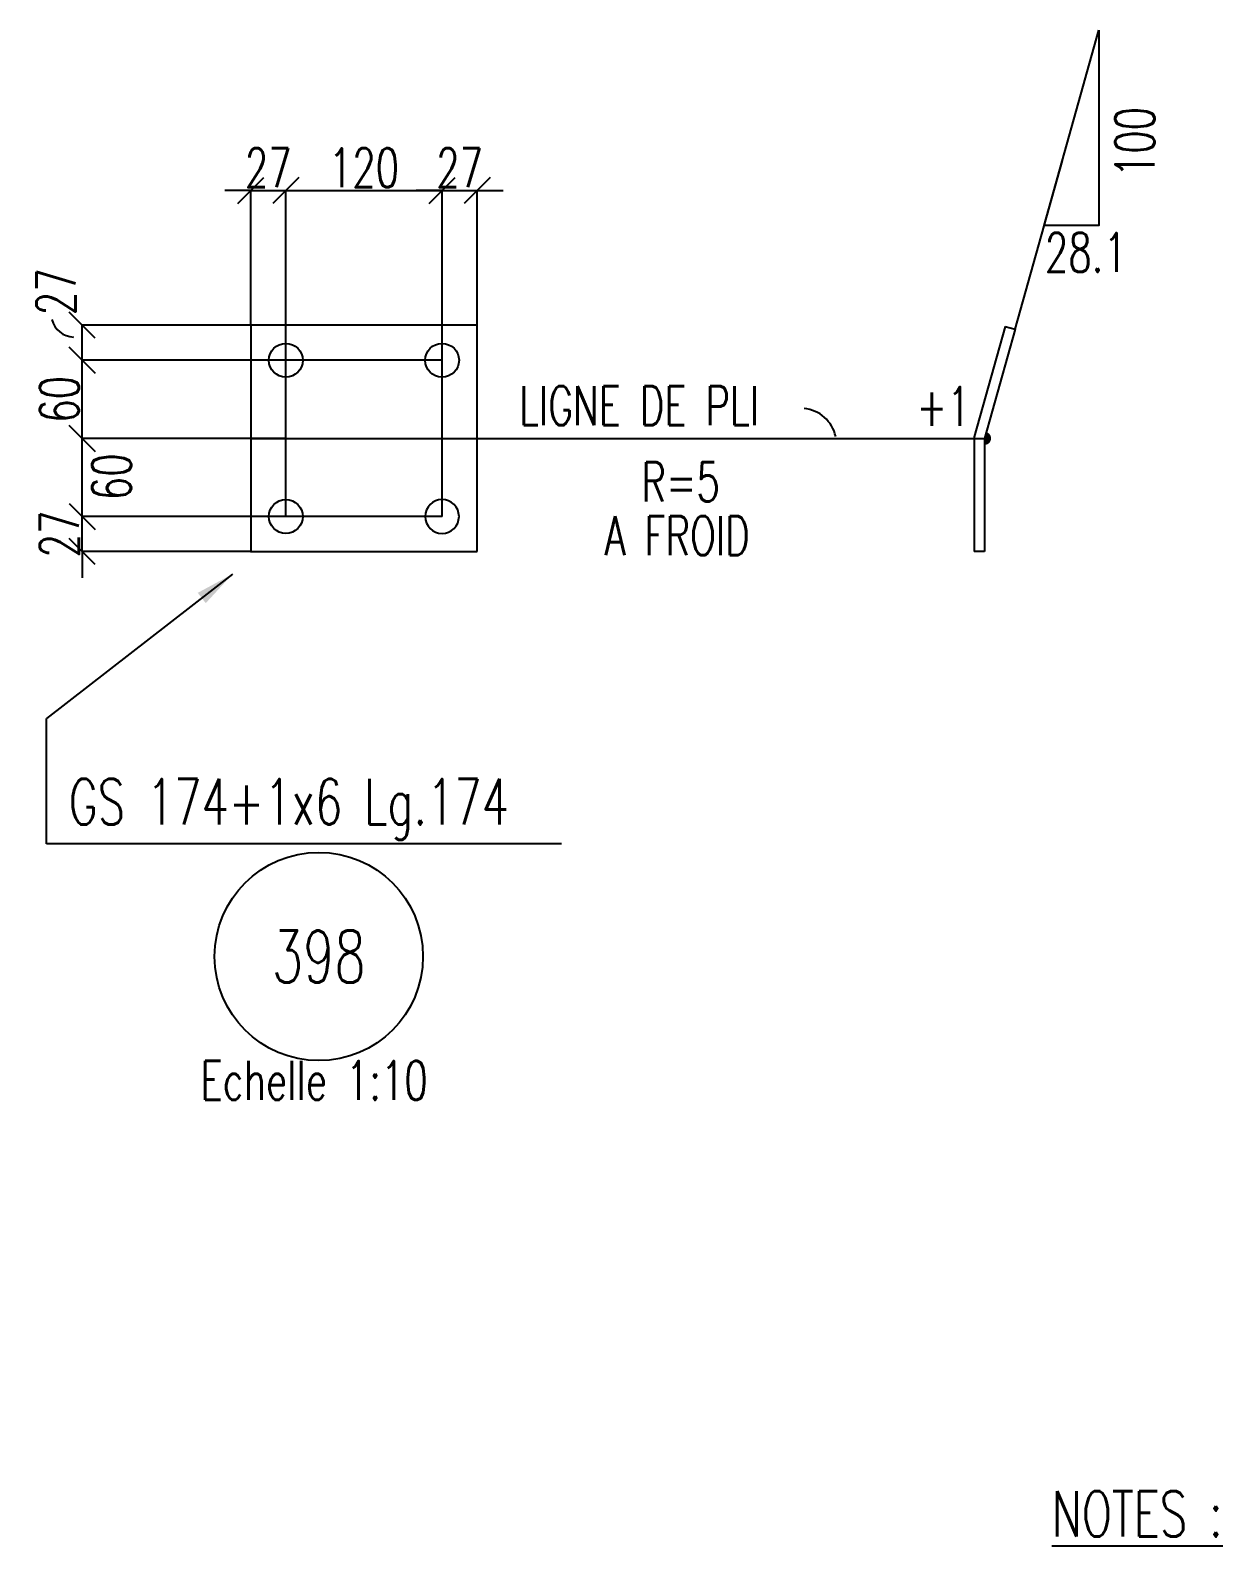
# Model space of a CAD drawing. Extents: x 512494 to 528714, y -47677 to -36197.
# Drawn here: x 523803 to 525635, y -44812 to -42484 of the extents above; entities that cross this region are included whole.
import ezdxf
from ezdxf.enums import TextEntityAlignment as Align

# ---------------------------------------------------------------- set-up
doc = ezdxf.new("R2010")
doc.units = 0
doc.header["$LTSCALE"] = 200
doc.header["$MEASUREMENT"] = 0
doc.layers.get('0').update_dxf_attribs({"linetype": 'CONTINUOUS'})
for name, color, linetype in [('BOLLINI_1', 7, 'CONTINUOUS'), ('FORI', 2, 'CONTINUOUS'), ('LINEA_ANG', 2, 'CONTINUOUS'), ('LINEE_PIASTRE', 2, 'CONTINUOUS'), ('LS', 7, 'CONTINUOUS'), ('NOTATION', 2, 'CONTINUOUS'), ('PIASTRE', 5, 'CONTINUOUS'), ('PIEGA', 4, 'CONTINUOUS'), ('PIEGA_F_1564_50', 7, 'CONTINUOUS')]:
    doc.layers.add(name, color=color, linetype=linetype)
doc.styles.add('PIEGATI', font='ROMANS8.shx', dxfattribs={"width": 0.7})
doc.styles.add('QUOTE', font='ROMANS8.SHX', dxfattribs={"width": 0.7})
doc.styles.add('RQL', font='ROMANS8.SHX', dxfattribs={"width": 0.7})
doc.styles.add('RS', font='ROMANS8.shx', dxfattribs={"width": 0.7})
doc.styles.get("Standard").update_dxf_attribs({"font": 'ROMANS8.SHX', "width": 0.7})
doc.dimstyles.new('TRATTO', dxfattribs={"dimscale": 0, "dimtxt": 60, "dimasz": 40, "dimexe": 0, "dimexo": 0, "dimgap": 5, "dimtad": 1, "dimrnd": 0.5, "dimdsep": 46, "dimtxsty": 'RS', "dimblk1": 'OBLIQUE', "dimblk2": 'OBLIQUE', "dimsah": 1, "dimcen": 0.09, "dimclrd": 2, "dimclre": 2, "dimclrt": 7, "dimadec": 0, "dimazin": 0, "dimtfac": 1, "dimtix": 1, "dimtmove": 2, "dimatfit": 3, "dimfxl": 1, "dimtolj": 1, "dimtzin": 0, "dimarcsym": 0})

# ---------------------------------------------------------------- blocks, each defined once
blk = doc.blocks.new('16')
blk.add_circle((0, 0), 1)
blk = doc.blocks.new('MRKR_98')
blk.add_point((0, 0))
at = {"color": 7, "style": 'QUOTE', "width": 0.5, "flags": 1}
for tag, p in [('TI', (3.7, 6.8)), ('NFORI', (3.7, 5.3)), ('AUX2', (3.7, 4.9)), ('FAM', (3.7, 4.5)), ('AUX1', (3.7, 4.2)), ('COMMESSA', (3.7, 3.8)), ('SPESSORE', (3.7, 2.5)), ('SV', (3.7, 1.8)), ('QUA', (3.7, 1.1)), ('DI_S', (3.7, 6.4)), ('D_S', (3.7, 6)), ('E_S', (3.7, 5.7)), ('MD', (3.7, 3.5)), ('MP', (3.7, 3.2)), ('LARGHEZZA', (3.7, 2.8)), ('NP', (3.7, 2.1)), ('PESO', (3.7, 1.4)), ('LUN', (3.7, 0.8)), ('PROF', (3.7, 0.4)), ('POS', (3.7, 0.1))]:
    blk.add_attdef(tag, p, '', height=0.2, dxfattribs=at)
at = {"color": 7, "flags": 1}
for tag, p in [('LAV1', (5.3, 6.9)), ('LAV2', (5.3, 6.5)), ('LAV3', (5.3, 6.2)), ('LAV4', (5.3, 5.9)), ('LAV5', (5.3, 5.5)), ('LAV6', (5.3, 5.2)), ('LAV7', (5.3, 4.9)), ('LAV8', (5.3, 4.5)), ('LAV9', (5.3, 4.2)), ('LAV10', (5.3, 3.9))]:
    blk.add_attdef(tag, p, '', height=0.2, dxfattribs=at)
blk = doc.blocks.new('_OBLIQUE')
at = {"color": 0, "linetype": 'ByBlock'}
blk.add_line((-0.5, -0.5), (0.5, 0.5), dxfattribs=at)
blk = doc.blocks.new('*D69')
at = {"layer": 'LS', "color": 2, "lineweight": -2, "transparency": 16777216}
for p, q in [((524141.5, -42730), (524101.5, -42730)), ((524141.5, -42936.7), (524141.5, -42730)), ((524141.5, -42730), (524195.5, -42730)), ((524195.5, -43230.7), (524195.5, -42730)), ((524195.5, -42730), (524235.5, -42730))]:
    blk.add_line(p, q, dxfattribs=at)
at = {"layer": 'LS', "color": 2, "lineweight": -2, "transparency": 16777216, "xscale": 40, "yscale": 40, "zscale": 40}
blk.add_blockref('_OBLIQUE', (524141.5, -42730), dxfattribs=at)
at = {"layer": 'LS', "color": 2, "lineweight": -2, "transparency": 16777216, "xscale": 40, "yscale": 40, "zscale": 40, "rotation": 180}
blk.add_blockref('_OBLIQUE', (524195.5, -42730), dxfattribs=at)
at = {"layer": 'LS', "color": 7, "transparency": 16777216, "insert": (524168.5, -42695), "char_height": 60, "attachment_point": 5, "style": 'RS'}
blk.add_mtext('\\A1;27', dxfattribs=at)
blk = doc.blocks.new('*D70')
at = {"layer": 'LS', "color": 2, "lineweight": -2, "transparency": 16777216}
for p, q in [((524195.5, -42990.7), (524195.5, -42730)), ((524195.5, -42730), (524435.5, -42730)), ((524435.5, -43230.7), (524435.5, -42730))]:
    blk.add_line(p, q, dxfattribs=at)
at = {"layer": 'LS', "color": 2, "lineweight": -2, "transparency": 16777216, "xscale": 40, "yscale": 40, "zscale": 40, "rotation": 180}
blk.add_blockref('_OBLIQUE', (524195.5, -42730), dxfattribs=at)
at = {"layer": 'LS', "color": 2, "lineweight": -2, "transparency": 16777216, "xscale": 40, "yscale": 40, "zscale": 40}
blk.add_blockref('_OBLIQUE', (524435.5, -42730), dxfattribs=at)
at = {"layer": 'LS', "color": 7, "transparency": 16777216, "insert": (524315.5, -42695), "char_height": 60, "attachment_point": 5, "style": 'RS'}
blk.add_mtext('\\A1;120', dxfattribs=at)
blk = doc.blocks.new('*D71')
at = {"layer": 'LS', "color": 2, "lineweight": -2, "transparency": 16777216}
for p, q in [((524435.5, -42730), (524395.5, -42730)), ((524435.5, -42990.7), (524435.5, -42730)), ((524435.5, -42730), (524489.5, -42730)), ((524489.5, -42936.7), (524489.5, -42730)), ((524489.5, -42730), (524529.5, -42730))]:
    blk.add_line(p, q, dxfattribs=at)
at = {"layer": 'LS', "color": 2, "lineweight": -2, "transparency": 16777216, "xscale": 40, "yscale": 40, "zscale": 40}
blk.add_blockref('_OBLIQUE', (524435.5, -42730), dxfattribs=at)
at = {"layer": 'LS', "color": 2, "lineweight": -2, "transparency": 16777216, "xscale": 40, "yscale": 40, "zscale": 40, "rotation": 180}
blk.add_blockref('_OBLIQUE', (524489.5, -42730), dxfattribs=at)
at = {"layer": 'LS', "color": 7, "transparency": 16777216, "insert": (524462.5, -42695), "char_height": 60, "attachment_point": 5, "style": 'RS'}
blk.add_mtext('\\A1;27', dxfattribs=at)
blk = doc.blocks.new('*D72')
at = {"layer": 'LS', "color": 2, "lineweight": -2, "transparency": 16777216}
for p, q in [((523882.6, -43230.7), (523882.6, -43190.7)), ((524435.5, -43230.7), (523882.6, -43230.7)), ((523882.6, -43284.7), (523882.6, -43230.7)), ((524141.5, -43284.7), (523882.6, -43284.7)), ((523882.6, -43284.7), (523882.6, -43324.7))]:
    blk.add_line(p, q, dxfattribs=at)
at = {"layer": 'LS', "color": 2, "lineweight": -2, "transparency": 16777216, "xscale": 40, "yscale": 40, "zscale": 40}
for p, rotation in [((523882.6, -43230.7), 270), ((523882.6, -43284.7), 90)]:
    blk.add_blockref('_OBLIQUE', p, dxfattribs=dict(at, rotation=rotation))
at = {"layer": 'LS', "color": 7, "transparency": 16777216, "insert": (523847.6, -43257.7), "char_height": 60, "attachment_point": 5, "rotation": 90, "style": 'RS'}
blk.add_mtext('\\A1;27', dxfattribs=at)
blk = doc.blocks.new('*D73')
at = {"layer": 'LS', "color": 2, "lineweight": -2, "transparency": 16777216}
for p, q in [((524195.5, -43110.7), (523882.6, -43110.7)), ((523882.6, -43230.7), (523882.6, -43110.7)), ((524195.5, -43230.7), (523882.6, -43230.7))]:
    blk.add_line(p, q, dxfattribs=at)
at = {"layer": 'LS', "color": 2, "lineweight": -2, "transparency": 16777216, "xscale": 40, "yscale": 40, "zscale": 40}
for p, rotation in [((523882.6, -43110.7), 90), ((523882.6, -43230.7), 270)]:
    blk.add_blockref('_OBLIQUE', p, dxfattribs=dict(at, rotation=rotation))
at = {"layer": 'LS', "color": 7, "transparency": 16777216, "insert": (523927.8, -43169.8), "char_height": 60, "attachment_point": 5, "rotation": 90, "style": 'RS'}
blk.add_mtext('\\A1;60', dxfattribs=at)
blk = doc.blocks.new('*D74')
at = {"layer": 'LS', "color": 2, "lineweight": -2, "transparency": 16777216}
for p, q in [((524435.5, -42990.7), (523882.6, -42990.7)), ((523882.6, -43110.7), (523882.6, -42990.7)), ((524195.5, -43110.7), (523882.6, -43110.7))]:
    blk.add_line(p, q, dxfattribs=at)
at = {"layer": 'LS', "color": 2, "lineweight": -2, "transparency": 16777216, "xscale": 40, "yscale": 40, "zscale": 40}
for p, rotation in [((523882.6, -42990.7), 90), ((523882.6, -43110.7), 270)]:
    blk.add_blockref('_OBLIQUE', p, dxfattribs=dict(at, rotation=rotation))
at = {"layer": 'LS', "color": 7, "transparency": 16777216, "insert": (523847.6, -43050.7), "char_height": 60, "attachment_point": 5, "rotation": 90, "style": 'RS'}
blk.add_mtext('\\A1;60', dxfattribs=at)
blk = doc.blocks.new('*D75')
at = {"layer": 'LS', "color": 2, "lineweight": -2, "transparency": 16777216}
for p, q in [((524141.5, -42936.7), (523882.6, -42936.7)), ((523882.6, -42990.7), (523882.6, -42936.7)), ((524195.5, -42990.7), (523882.6, -42990.7))]:
    blk.add_line(p, q, dxfattribs=at)
at = {"layer": 'LS', "color": 2, "lineweight": -2, "transparency": 16777216, "xscale": 40, "yscale": 40, "zscale": 40}
for p, rotation in [((523882.6, -42936.7), 90), ((523882.6, -42990.7), 270)]:
    blk.add_blockref('_OBLIQUE', p, dxfattribs=dict(at, rotation=rotation))
at = {"layer": 'LS', "color": 7, "transparency": 16777216, "insert": (523842.3, -42885.5), "char_height": 60, "attachment_point": 5, "rotation": 90, "style": 'RS'}
blk.add_mtext('\\A1;27', dxfattribs=at)
blk = doc.blocks.new('LPIEGA')
at = {"color": 0, "linetype": 'ByBlock'}
blk.add_line((0, 0), (1, 0), dxfattribs=at)
at = {"color": 0}
for tag, p in [('VUOTO3', (1, 13)), ('VUOTO2', (1, 11)), ('VUOTO1', (1, 9))]:
    blk.add_attdef(tag, p, '', height=1, dxfattribs=at)
at = {"color": 0, "flags": 1}
for tag, p in [('ANG_PIE', (1, 7)), ('INC_PIE', (1, 5)), ('CF', (1, 3)), ('RAGGIO', (1, 1))]:
    blk.add_attdef(tag, p, '', height=1, dxfattribs=at)
blk = doc.blocks.new('xxx')
blk.add_circle((0, 0), 8)
at = {"color": 3, "style": 'RQL', "width": 0.7}
blk.add_attdef('POS', text='', height=4, dxfattribs=at).set_placement((0, 0), align=Align.MIDDLE)
at = {"color": 3, "style": 'RQL', "width": 0.7, "flags": 1}
blk.add_attdef('POS1', (-0.39, -5.42), '', height=2, dxfattribs=at)
at = {"style": 'RQL', "width": 0.7, "flags": 1}
blk.add_attdef('TIPO', (-0.39, -8.66), '', height=2, dxfattribs=at)

msp = doc.modelspace()

# ---------------------------------------------------------------- linework, layer by layer
at = {"layer": 'LINEA_ANG'}
for p, q in [((525300.272, -42938.848), (525252.764, -43108.52)), ((525315.679, -42943.162), (525268.764, -43110.718)), ((525300.272, -42938.848), (525315.679, -42943.162)), ((525252.764, -43108.52), (525252.764, -43284.718)), ((525268.764, -43110.718), (525268.764, -43284.718)), ((525268.764, -43284.718), (525252.764, -43284.718))]:
    msp.add_line(p, q, dxfattribs=at)
at = {"layer": 'LINEA_ANG', "const_width": 10}
msp.add_lwpolyline([(525270.112, -43105.903, -0.33633198), (525273.764, -43110.718, -0.41421356), (525268.764, -43115.718, -0.41421356)], format="xyb", dxfattribs=at)
at = {"layer": 'LINEE_PIASTRE'}
for p, q in [((524489.452, -42936.718), (524141.452, -42936.718)), ((524141.452, -42936.718), (524141.452, -43284.718)), ((524489.452, -43284.718), (524489.452, -42936.718)), ((524141.452, -43284.718), (524489.452, -43284.718))]:
    msp.add_line(p, q, dxfattribs=at)
at = {"layer": 'LS', "color": 6}
for p, q in [((525315.679, -42943.162), (525388.289, -42683.842)), ((524489.452, -43110.718), (525268.764, -43110.718)), ((523828.035, -43733.8), (523828.035, -43541.187)), ((524618.675, -43733.8), (523828.035, -43733.8))]:
    msp.add_line(p, q, dxfattribs=at)
msp.add_lwpolyline([(525444.289, -42483.842), (525444.289, -42783.842), (525360.289, -42783.842)], close=True, dxfattribs=at)
msp.add_lwpolyline([(524113.66, -43319.081), (523828.035, -43541.187)], dxfattribs=at)
for centre, radius, start, end in [((523870.042, -42919.97), 35.056, 193.53503, 268.678664), ((524986.628, -43119.345), 54.667, 12.181283, 84.823238)]:
    msp.add_arc(centre, radius, start, end, dxfattribs=at)
msp.add_solid([(524060.157, -43348.018), (524113.66, -43319.081), (524072.434, -43363.806)], dxfattribs=at)
at = {"layer": 'PIEGA'}
msp.add_line((524141.452, -43110.718), (524489.452, -43110.718), dxfattribs=at)

# ---------------------------------------------------------------- block references
at = {"layer": 'BOLLINI_1', "xscale": 19.99800000000225, "yscale": 19.99800000000225, "zscale": 19.99800000000225}
msp.add_blockref('xxx', (524246.042, -43906.664), dxfattribs=at).add_auto_attribs({'POS': '398'})
at = {"layer": 'FORI', "xscale": 26, "yscale": 26, "zscale": 26, "rotation": 44.9999999999959}
for p in [(524195.452, -42990.718), (524435.452, -42990.718)]:
    msp.add_blockref('16', p, dxfattribs=at)
at = {"layer": 'FORI', "yscale": 26, "zscale": 26}
for p, xscale in [((524195.452, -43230.718), 26), ((524435.452, -43230.718), -26)]:
    msp.add_blockref('16', p, dxfattribs=dict(at, xscale=xscale))
at = {"layer": 'PIASTRE'}
ref = msp.add_blockref('MRKR_98', (524141.452, -43284.718), dxfattribs=dict(at, xscale=2, yscale=2, zscale=2))
ref.add_attrib('PROF', 'GS 174+1x6 Lg.174', (523862.151, -43703.929), dxfattribs={"layer": '0', "color": 2, "height": 70, "style": 'PIEGATI', "width": 0.7})
at = {"layer": 'PIEGA_F_1564_50'}
ref = msp.add_blockref('LPIEGA', (524141.452, -43110.718), dxfattribs=dict(at, xscale=348, zscale=348))
ref.add_attrib('RAGGIO', 'R=5', (524741.601, -43207.488), dxfattribs={"layer": '0', "color": 7, "height": 60, "style": 'RS', "width": 0.7})
ref.add_attrib('CF', 'A FROID', (524685.004, -43290.12), dxfattribs={"layer": '0', "color": 7, "height": 60, "style": 'RS', "width": 0.7})
ref.add_attrib('INC_PIE', '+1', (525164.374, -43091.623), dxfattribs={"layer": '0', "color": 7, "height": 60, "style": 'RS', "width": 0.7})

# ---------------------------------------------------------------- texts
at = {"color": 7, "style": 'RS', "width": 0.7}
msp.add_text('LIGNE DE PLI', height=60, dxfattribs=at).set_placement((524553.634, -43090.43))
at = {"layer": 'LS', "color": 7, "style": 'RS', "width": 0.7}
msp.add_text('100', height=60, rotation=90, dxfattribs=at).set_placement((525499.582, -42655.575), align=Align.MIDDLE)
msp.add_text('28.1', height=60, dxfattribs=at).set_placement((525424.472, -42825.016), align=Align.MIDDLE)
msp.add_text('Echelle 1:10', height=60, dxfattribs=at).set_placement((524064.235, -44126.955))
at = {"layer": 'NOTATION', "color": 0, "style": 'RS', "width": 0.7}
msp.add_text('%%uNOTES :', height=70, dxfattribs=at).set_placement((525372.058, -44797.752))

# ---------------------------------------------------------------- dimensions: what is measured, and where the dimension line sits
at = {"layer": 'LS'}
for base, p1, p2, text, picture, middle in [((524195.452, -42730.019), (524141.452, -42936.718), (524195.452, -43230.718), '27', '*D69', (524168.452, -42695.019)), ((524435.452, -42730.019), (524195.452, -42990.718), (524435.452, -43230.718), '120', '*D70', (524315.452, -42695.019)), ((524489.452, -42730.019), (524435.452, -42990.718), (524489.452, -42936.718), '27', '*D71', (524462.452, -42695.019))]:
    dim = msp.add_linear_dim(base=base, p1=p1, p2=p2, text=text, dimstyle='TRATTO', override={"dimscale": 1}, dxfattribs=at)
    dim.commit()
    dim.dimension.update_dxf_attribs({"geometry": picture, "text_midpoint": middle})
for base, p1, p2, text, picture, middle in [((523882.555, -42936.718), (524195.452, -42990.718), (524141.452, -42936.718), '27', '*D75', (523842.304, -42885.456)), ((523882.555, -43110.718), (524195.452, -43230.718), (524195.452, -43110.718), '60', '*D73', (523927.822, -43169.773))]:
    dim = msp.add_linear_dim(base=base, p1=p1, p2=p2, angle=90, text=text, dimstyle='TRATTO', override={"dimscale": 1}, dxfattribs=at)
    dim.commit()
    dim.dimension.update_dxf_attribs({"geometry": picture, "text_midpoint": middle, "dimtype": 160})
for base, p1, p2, text, picture, middle in [((523882.555, -42990.718), (524195.452, -43110.718), (524435.452, -42990.718), '60', '*D74', (523847.555, -43050.718)), ((523882.555, -43230.718), (524141.452, -43284.718), (524435.452, -43230.718), '27', '*D72', (523847.555, -43257.718))]:
    dim = msp.add_linear_dim(base=base, p1=p1, p2=p2, angle=90, text=text, dimstyle='TRATTO', override={"dimscale": 1}, dxfattribs=at)
    dim.commit()
    dim.dimension.update_dxf_attribs({"geometry": picture, "text_midpoint": middle})

doc.saveas('drawing.dxf')
